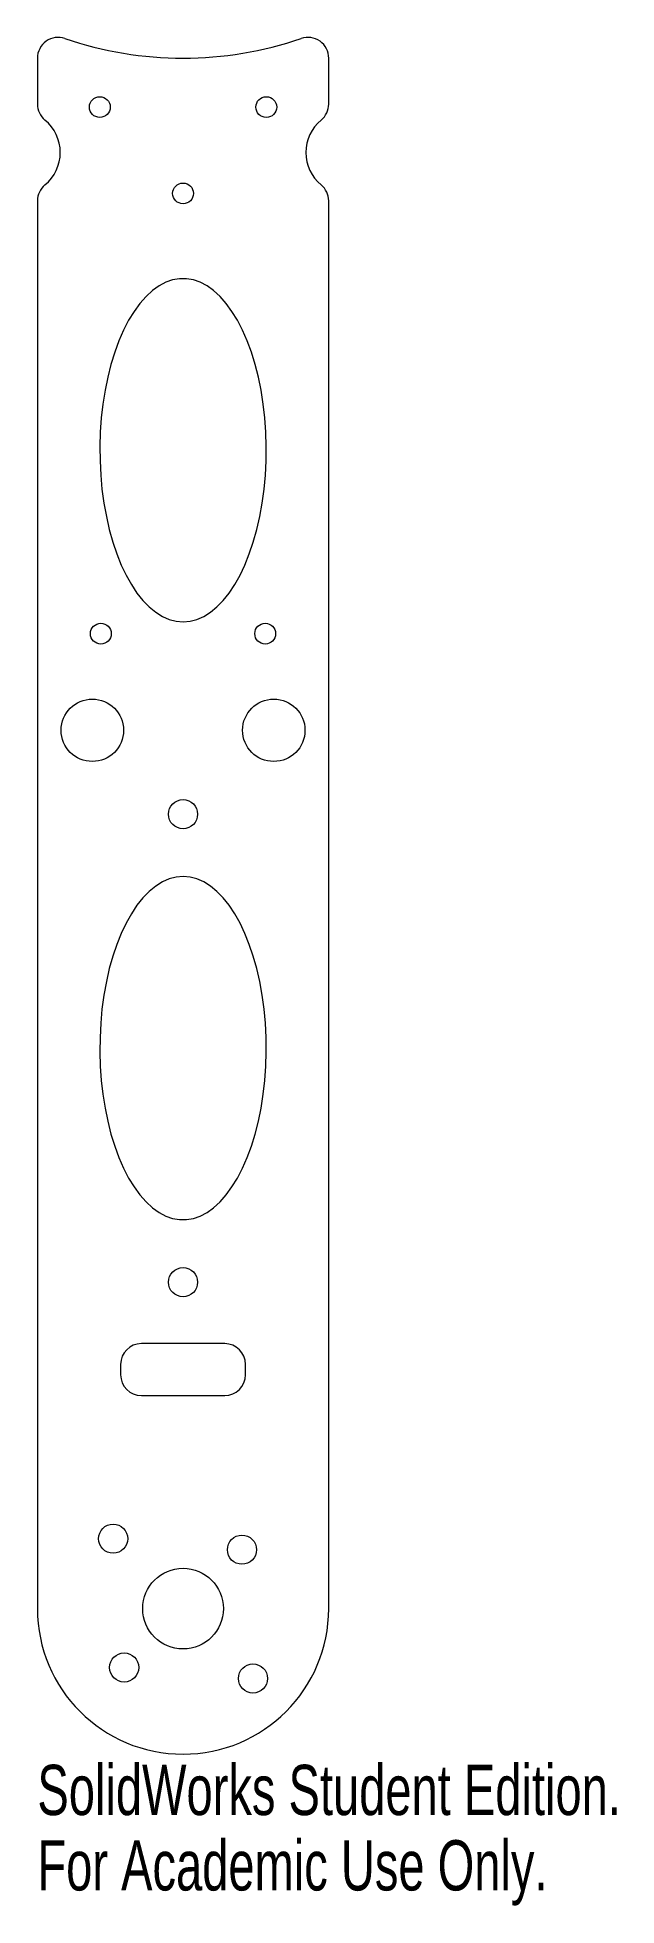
# Model space of a CAD drawing. Header units: millimetres. Extents: x -14 to 42, y -29 to 151.
import ezdxf

# ---------------------------------------------------------------- set-up
doc = ezdxf.new("R2010")
doc.units = ezdxf.units.MM
doc.styles.add('SLDTEXTSTYLE0', font='TXT', dxfattribs={"width": 0.7})

msp = doc.modelspace()

# ---------------------------------------------------------------- linework, layer by layer
at = {"color": 7, "linetype": 'Continuous', "lineweight": 15}
for p, q in [((-14, 149.07), (-14, 144.66)), ((14, 144.66), (14, 149.07)), ((-14, 135.35), (-14, 0)), ((14, 0), (14, 135.35)), ((4, 25.48), (-4, 25.48)), ((-6, 23.48), (-6, 22.48)), ((6, 22.48), (6, 23.48)), ((-4, 20.48), (4, 20.48))]:
    msp.add_line(p, q, dxfattribs=at)
at = {"color": 7, "linetype": 'Continuous', "lineweight": 15, "flags": 128}
for points in [[(0, 94.88), (0.67, 94.94), (1.33, 95.11), (1.99, 95.4), (2.63, 95.8), (3.25, 96.31), (3.85, 96.92), (4.43, 97.64), (4.97, 98.45), (5.48, 99.36), (5.95, 100.34), (6.37, 101.41), (6.75, 102.54), (7.09, 103.74), (7.37, 104.99), (7.61, 106.29), (7.79, 107.62), (7.91, 108.97), (7.98, 110.35), (8, 111.73), (7.96, 113.11), (7.86, 114.48), (7.71, 115.82), (7.5, 117.14), (7.24, 118.41), (6.93, 119.63), (6.57, 120.8), (6.16, 121.9), (5.72, 122.93), (5.23, 123.87), (4.7, 124.73), (4.14, 125.5), (3.56, 126.16), (2.94, 126.73), (2.31, 127.18), (1.66, 127.52), (1, 127.75), (0.34, 127.87), (-0.34, 127.87), (-1, 127.75), (-1.66, 127.52), (-2.31, 127.18), (-2.94, 126.73), (-3.56, 126.16), (-4.14, 125.5), (-4.7, 124.73), (-5.23, 123.87), (-5.72, 122.93), (-6.16, 121.9), (-6.57, 120.8), (-6.93, 119.63), (-7.24, 118.41), (-7.5, 117.14), (-7.71, 115.82), (-7.86, 114.48), (-7.96, 113.11), (-8, 111.73), (-7.98, 110.35), (-7.91, 108.97), (-7.79, 107.62), (-7.61, 106.29), (-7.37, 104.99), (-7.09, 103.74), (-6.75, 102.54), (-6.37, 101.41), (-5.95, 100.34), (-5.48, 99.36), (-4.97, 98.45), (-4.43, 97.64), (-3.85, 96.92), (-3.25, 96.31), (-2.63, 95.8), (-1.99, 95.4), (-1.33, 95.11), (-0.67, 94.94), (0, 94.88)], [(0, 70.38), (-0.67, 70.33), (-1.33, 70.15), (-1.99, 69.87), (-2.63, 69.47), (-3.25, 68.96), (-3.85, 68.34), (-4.43, 67.63), (-4.97, 66.81), (-5.48, 65.91), (-5.95, 64.92), (-6.37, 63.86), (-6.75, 62.73), (-7.09, 61.53), (-7.37, 60.28), (-7.61, 58.98), (-7.79, 57.65), (-7.91, 56.29), (-7.98, 54.92), (-8, 53.54), (-7.96, 52.16), (-7.86, 50.79), (-7.71, 49.45), (-7.5, 48.13), (-7.24, 46.86), (-6.93, 45.63), (-6.57, 44.47), (-6.16, 43.37), (-5.72, 42.34), (-5.23, 41.39), (-4.7, 40.54), (-4.14, 39.77), (-3.56, 39.1), (-2.94, 38.54), (-2.31, 38.09), (-1.66, 37.74), (-1, 37.51), (-0.34, 37.4), (0.34, 37.4), (1, 37.51), (1.66, 37.74), (2.31, 38.09), (2.94, 38.54), (3.56, 39.1), (4.14, 39.77), (4.7, 40.54), (5.23, 41.39), (5.72, 42.34), (6.16, 43.37), (6.57, 44.47), (6.93, 45.63), (7.24, 46.86), (7.5, 48.13), (7.71, 49.45), (7.86, 50.79), (7.96, 52.16), (8, 53.54), (7.98, 54.92), (7.91, 56.29), (7.79, 57.65), (7.61, 58.98), (7.37, 60.28), (7.09, 61.53), (6.75, 62.73), (6.37, 63.86), (5.95, 64.92), (5.48, 65.91), (4.97, 66.81), (4.43, 67.63), (3.85, 68.34), (3.25, 68.96), (2.63, 69.47), (1.99, 69.87), (1.33, 70.15), (0.67, 70.33), (0, 70.38)]]:
    msp.add_lwpolyline(points, dxfattribs=at)
at = {"color": 7, "linetype": 'Continuous', "lineweight": 15}
for centre, radius in [((-8, 144.37), 1), ((8, 144.37), 1), ((0, 136.07), 1), ((-7.9, 93.74), 1), ((7.9, 93.74), 1), ((-8.72, 84.45), 3), ((8.72, 84.45), 3), ((0, 76.38), 1.4), ((0, 31.38), 1.4), ((-6.72, 6.72), 1.4), ((5.66, 5.66), 1.4), ((0, 0), 3.88), ((-5.66, -5.66), 1.4), ((6.72, -6.72), 1.4)]:
    msp.add_circle(centre, radius, dxfattribs=at)
for centre, radius, start, end in [((-12, 149.07), 2, 71.0754, 180), ((0, 184.07), 35, 251.0754, 288.9246), ((12, 149.07), 2, 0, 108.9246), ((-12, 144.66), 2, 180, 230.4655), ((12, 144.66), 2, 309.5345, 0), ((-15.84, 140), 4.04, 309.5345, 50.4655), ((15.84, 140), 4.04, 129.5345, 230.4655), ((-12, 135.35), 2, 129.5345, 180), ((12, 135.35), 2, 0, 50.4655), ((-4, 23.48), 2, 90, 180), ((4, 23.48), 2, 0, 90), ((-4, 22.48), 2, 180, 270), ((4, 22.48), 2, 270, 0), ((0, 0), 14, 180, 0)]:
    msp.add_arc(centre, radius, start, end, dxfattribs=at)

# ---------------------------------------------------------------- texts
at = {"color": 7, "linetype": 'Continuous', "char_height": 4.8336, "attachment_point": 1, "style": 'SLDTEXTSTYLE0'}
for s, insert in [('SolidWorks Student Edition.', (-14, -15.02)), ('For Academic Use Only.', (-14, -22.27))]:
    msp.add_mtext(s, dxfattribs=dict(at, insert=insert))

doc.saveas('drawing.dxf')
